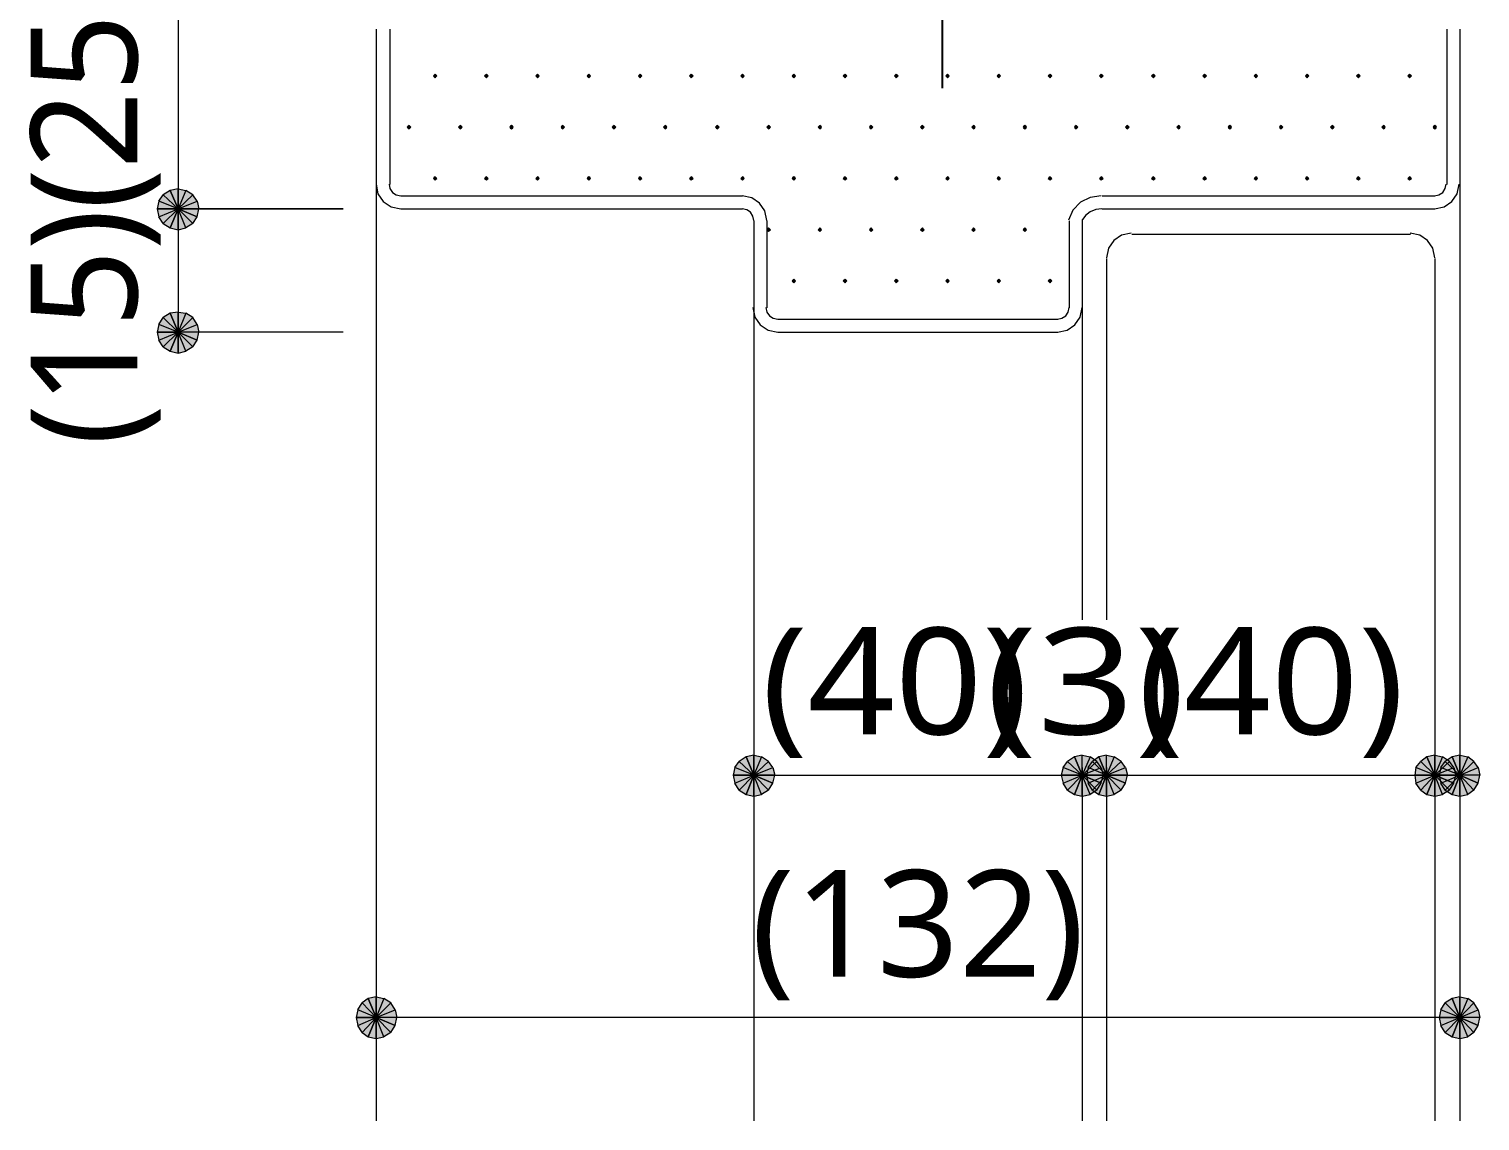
# Model space of a CAD drawing. Header units: millimetres. Extents: x 0 to 420, y 0 to 297.
# Drawn here: x 343.91 to 379.26, y 200.77 to 227.37 of the extents above; entities that cross this region are included whole.
import ezdxf
from ezdxf.enums import TextEntityAlignment as Align

# ---------------------------------------------------------------- set-up
doc = ezdxf.new("R2010")
doc.units = ezdxf.units.MM
doc.styles.add('kst32b', font='NotoSansJP-Variable.ttf')

msp = doc.modelspace()

# ---------------------------------------------------------------- hatches: boundary and pattern name
for points in [[(353.801, 226.272), (353.78, 226.25), (353.759, 226.229), (353.78, 226.208), (353.801, 226.187), (353.822, 226.208), (353.843, 226.229), (353.822, 226.25), (353.801, 226.272)], [(355.05, 226.272), (355.029, 226.25), (355.007, 226.229), (355.029, 226.208), (355.05, 226.187), (355.071, 226.208), (355.092, 226.229), (355.071, 226.25), (355.05, 226.272)], [(356.298, 226.272), (356.277, 226.25), (356.256, 226.229), (356.277, 226.208), (356.298, 226.187), (356.32, 226.208), (356.341, 226.229), (356.32, 226.25), (356.298, 226.272)], [(357.547, 226.272), (357.526, 226.25), (357.505, 226.229), (357.526, 226.208), (357.547, 226.187), (357.569, 226.208), (357.59, 226.229), (357.569, 226.25), (357.547, 226.272)], [(358.796, 226.272), (358.775, 226.25), (358.754, 226.229), (358.775, 226.208), (358.796, 226.187), (358.817, 226.208), (358.838, 226.229), (358.817, 226.25), (358.796, 226.272)], [(360.045, 226.272), (360.024, 226.25), (360.003, 226.229), (360.024, 226.208), (360.045, 226.187), (360.066, 226.208), (360.087, 226.229), (360.066, 226.25), (360.045, 226.272)], [(361.294, 226.272), (361.273, 226.25), (361.252, 226.229), (361.273, 226.208), (361.294, 226.187), (361.315, 226.208), (361.336, 226.229), (361.315, 226.25), (361.294, 226.272)], [(362.543, 226.272), (362.521, 226.25), (362.5, 226.229), (362.521, 226.208), (362.543, 226.187), (362.564, 226.208), (362.585, 226.229), (362.564, 226.25), (362.543, 226.272)], [(363.791, 226.272), (363.77, 226.25), (363.749, 226.229), (363.77, 226.208), (363.791, 226.187), (363.813, 226.208), (363.834, 226.229), (363.813, 226.25), (363.791, 226.272)], [(365.04, 226.272), (365.019, 226.25), (364.998, 226.229), (365.019, 226.208), (365.04, 226.187), (365.062, 226.208), (365.083, 226.229), (365.062, 226.25), (365.04, 226.272)], [(366.289, 226.272), (366.268, 226.25), (366.247, 226.229), (366.268, 226.208), (366.289, 226.187), (366.31, 226.208), (366.332, 226.229), (366.31, 226.25), (366.289, 226.272)], [(367.538, 226.272), (367.517, 226.25), (367.496, 226.229), (367.517, 226.208), (367.538, 226.187), (367.559, 226.208), (367.58, 226.229), (367.559, 226.25), (367.538, 226.272)], [(368.787, 226.272), (368.766, 226.25), (368.745, 226.229), (368.766, 226.208), (368.787, 226.187), (368.808, 226.208), (368.829, 226.229), (368.808, 226.25), (368.787, 226.272)], [(370.036, 226.272), (370.014, 226.25), (369.993, 226.229), (370.014, 226.208), (370.036, 226.187), (370.057, 226.208), (370.078, 226.229), (370.057, 226.25), (370.036, 226.272)], [(371.306, 226.272), (371.284, 226.25), (371.263, 226.229), (371.284, 226.208), (371.306, 226.187), (371.327, 226.208), (371.348, 226.229), (371.327, 226.25), (371.306, 226.272)], [(372.555, 226.272), (372.533, 226.25), (372.512, 226.229), (372.533, 226.208), (372.555, 226.187), (372.576, 226.208), (372.597, 226.229), (372.576, 226.25), (372.555, 226.272)], [(373.803, 226.272), (373.782, 226.25), (373.761, 226.229), (373.782, 226.208), (373.803, 226.187), (373.825, 226.208), (373.846, 226.229), (373.825, 226.25), (373.803, 226.272)], [(375.052, 226.272), (375.031, 226.25), (375.01, 226.229), (375.031, 226.208), (375.052, 226.187), (375.073, 226.208), (375.095, 226.229), (375.073, 226.25), (375.052, 226.272)], [(376.301, 226.272), (376.28, 226.25), (376.259, 226.229), (376.28, 226.208), (376.301, 226.187), (376.322, 226.208), (376.343, 226.229), (376.322, 226.25), (376.301, 226.272)], [(377.55, 226.272), (377.529, 226.25), (377.507, 226.229), (377.529, 226.208), (377.55, 226.187), (377.571, 226.208), (377.592, 226.229), (377.571, 226.25), (377.55, 226.272)], [(353.166, 225.023), (353.145, 225.002), (353.123, 224.98), (353.145, 224.959), (353.166, 224.938), (353.187, 224.959), (353.208, 224.98), (353.187, 225.002), (353.166, 225.023)], [(354.415, 225.023), (354.394, 225.002), (354.372, 224.98), (354.394, 224.959), (354.415, 224.938), (354.436, 224.959), (354.457, 224.98), (354.436, 225.002), (354.415, 225.023)], [(355.663, 225.023), (355.642, 225.002), (355.621, 224.98), (355.642, 224.959), (355.663, 224.938), (355.685, 224.959), (355.706, 224.98), (355.685, 225.002), (355.663, 225.023)], [(356.912, 225.023), (356.891, 225.002), (356.87, 224.98), (356.891, 224.959), (356.912, 224.938), (356.934, 224.959), (356.955, 224.98), (356.934, 225.002), (356.912, 225.023)], [(358.161, 225.023), (358.14, 225.002), (358.119, 224.98), (358.14, 224.959), (358.161, 224.938), (358.182, 224.959), (358.204, 224.98), (358.182, 225.002), (358.161, 225.023)], [(359.41, 225.023), (359.389, 225.002), (359.368, 224.98), (359.389, 224.959), (359.41, 224.938), (359.431, 224.959), (359.452, 224.98), (359.431, 225.002), (359.41, 225.023)], [(360.68, 225.023), (360.659, 225.002), (360.638, 224.98), (360.659, 224.959), (360.68, 224.938), (360.701, 224.959), (360.722, 224.98), (360.701, 225.002), (360.68, 225.023)], [(361.929, 225.023), (361.908, 225.002), (361.887, 224.98), (361.908, 224.959), (361.929, 224.938), (361.95, 224.959), (361.971, 224.98), (361.95, 225.002), (361.929, 225.023)], [(363.178, 225.023), (363.157, 225.002), (363.135, 224.98), (363.157, 224.959), (363.178, 224.938), (363.199, 224.959), (363.22, 224.98), (363.199, 225.002), (363.178, 225.023)], [(364.427, 225.023), (364.405, 225.002), (364.384, 224.98), (364.405, 224.959), (364.427, 224.938), (364.448, 224.959), (364.469, 224.98), (364.448, 225.002), (364.427, 225.023)], [(365.675, 225.023), (365.654, 225.002), (365.633, 224.98), (365.654, 224.959), (365.675, 224.938), (365.696, 224.959), (365.718, 224.98), (365.696, 225.002), (365.675, 225.023)], [(366.924, 225.023), (366.903, 225.002), (366.882, 224.98), (366.903, 224.959), (366.924, 224.938), (366.945, 224.959), (366.966, 224.98), (366.945, 225.002), (366.924, 225.023)], [(368.173, 225.023), (368.152, 225.002), (368.131, 224.98), (368.152, 224.959), (368.173, 224.938), (368.194, 224.959), (368.215, 224.98), (368.194, 225.002), (368.173, 225.023)], [(369.422, 225.023), (369.401, 225.002), (369.38, 224.98), (369.401, 224.959), (369.422, 224.938), (369.443, 224.959), (369.464, 224.98), (369.443, 225.002), (369.422, 225.023)], [(370.671, 225.023), (370.65, 225.002), (370.628, 224.98), (370.65, 224.959), (370.671, 224.938), (370.692, 224.959), (370.713, 224.98), (370.692, 225.002), (370.671, 225.023)], [(371.92, 225.023), (371.898, 225.002), (371.877, 224.98), (371.898, 224.959), (371.92, 224.938), (371.941, 224.959), (371.962, 224.98), (371.941, 225.002), (371.92, 225.023)], [(373.168, 225.023), (373.147, 225.002), (373.126, 224.98), (373.147, 224.959), (373.168, 224.938), (373.189, 224.959), (373.211, 224.98), (373.189, 225.002), (373.168, 225.023)], [(374.417, 225.023), (374.396, 225.002), (374.375, 224.98), (374.396, 224.959), (374.417, 224.938), (374.438, 224.959), (374.459, 224.98), (374.438, 225.002), (374.417, 225.023)], [(375.666, 225.023), (375.645, 225.002), (375.624, 224.98), (375.645, 224.959), (375.666, 224.938), (375.687, 224.959), (375.708, 224.98), (375.687, 225.002), (375.666, 225.023)], [(376.915, 225.023), (376.894, 225.002), (376.873, 224.98), (376.894, 224.959), (376.915, 224.938), (376.936, 224.959), (376.957, 224.98), (376.936, 225.002), (376.915, 225.023)], [(378.164, 225.023), (378.143, 225.002), (378.121, 224.98), (378.143, 224.959), (378.164, 224.938), (378.185, 224.959), (378.206, 224.98), (378.185, 225.002), (378.164, 225.023)], [(353.801, 223.774), (353.78, 223.753), (353.759, 223.732), (353.78, 223.711), (353.801, 223.689), (353.822, 223.711), (353.843, 223.732), (353.822, 223.753), (353.801, 223.774)], [(355.05, 223.774), (355.029, 223.753), (355.007, 223.732), (355.029, 223.711), (355.05, 223.689), (355.071, 223.711), (355.092, 223.732), (355.071, 223.753), (355.05, 223.774)], [(356.298, 223.774), (356.277, 223.753), (356.256, 223.732), (356.277, 223.711), (356.298, 223.689), (356.32, 223.711), (356.341, 223.732), (356.32, 223.753), (356.298, 223.774)], [(357.547, 223.774), (357.526, 223.753), (357.505, 223.732), (357.526, 223.711), (357.547, 223.689), (357.569, 223.711), (357.59, 223.732), (357.569, 223.753), (357.547, 223.774)], [(358.796, 223.774), (358.775, 223.753), (358.754, 223.732), (358.775, 223.711), (358.796, 223.689), (358.817, 223.711), (358.838, 223.732), (358.817, 223.753), (358.796, 223.774)], [(360.045, 223.774), (360.024, 223.753), (360.003, 223.732), (360.024, 223.711), (360.045, 223.689), (360.066, 223.711), (360.087, 223.732), (360.066, 223.753), (360.045, 223.774)], [(361.294, 223.774), (361.273, 223.753), (361.252, 223.732), (361.273, 223.711), (361.294, 223.689), (361.315, 223.711), (361.336, 223.732), (361.315, 223.753), (361.294, 223.774)], [(362.543, 223.774), (362.521, 223.753), (362.5, 223.732), (362.521, 223.711), (362.543, 223.689), (362.564, 223.711), (362.585, 223.732), (362.564, 223.753), (362.543, 223.774)], [(363.791, 223.774), (363.77, 223.753), (363.749, 223.732), (363.77, 223.711), (363.791, 223.689), (363.813, 223.711), (363.834, 223.732), (363.813, 223.753), (363.791, 223.774)], [(365.04, 223.774), (365.019, 223.753), (364.998, 223.732), (365.019, 223.711), (365.04, 223.689), (365.062, 223.711), (365.083, 223.732), (365.062, 223.753), (365.04, 223.774)], [(366.289, 223.774), (366.268, 223.753), (366.247, 223.732), (366.268, 223.711), (366.289, 223.689), (366.31, 223.711), (366.332, 223.732), (366.31, 223.753), (366.289, 223.774)], [(367.538, 223.774), (367.517, 223.753), (367.496, 223.732), (367.517, 223.711), (367.538, 223.689), (367.559, 223.711), (367.58, 223.732), (367.559, 223.753), (367.538, 223.774)], [(368.787, 223.774), (368.766, 223.753), (368.745, 223.732), (368.766, 223.711), (368.787, 223.689), (368.808, 223.711), (368.829, 223.732), (368.808, 223.753), (368.787, 223.774)], [(370.036, 223.774), (370.014, 223.753), (369.993, 223.732), (370.014, 223.711), (370.036, 223.689), (370.057, 223.711), (370.078, 223.732), (370.057, 223.753), (370.036, 223.774)], [(371.306, 223.774), (371.284, 223.753), (371.263, 223.732), (371.284, 223.711), (371.306, 223.689), (371.327, 223.711), (371.348, 223.732), (371.327, 223.753), (371.306, 223.774)], [(372.555, 223.774), (372.533, 223.753), (372.512, 223.732), (372.533, 223.711), (372.555, 223.689), (372.576, 223.711), (372.597, 223.732), (372.576, 223.753), (372.555, 223.774)], [(373.803, 223.774), (373.782, 223.753), (373.761, 223.732), (373.782, 223.711), (373.803, 223.689), (373.825, 223.711), (373.846, 223.732), (373.825, 223.753), (373.803, 223.774)], [(375.052, 223.774), (375.031, 223.753), (375.01, 223.732), (375.031, 223.711), (375.052, 223.689), (375.073, 223.711), (375.095, 223.732), (375.073, 223.753), (375.052, 223.774)], [(376.301, 223.774), (376.28, 223.753), (376.259, 223.732), (376.28, 223.711), (376.301, 223.689), (376.322, 223.711), (376.343, 223.732), (376.322, 223.753), (376.301, 223.774)], [(377.55, 223.774), (377.529, 223.753), (377.507, 223.732), (377.529, 223.711), (377.55, 223.689), (377.571, 223.711), (377.592, 223.732), (377.571, 223.753), (377.55, 223.774)], [(347.345, 222.525), (347.536, 222.483), (347.536, 222.991), (347.345, 222.525)], [(361.929, 222.525), (361.908, 222.504), (361.887, 222.483), (361.908, 222.462), (361.929, 222.44), (361.95, 222.462), (361.971, 222.483), (361.95, 222.504), (361.929, 222.525)], [(363.178, 222.525), (363.157, 222.504), (363.135, 222.483), (363.157, 222.462), (363.178, 222.44), (363.199, 222.462), (363.22, 222.483), (363.199, 222.504), (363.178, 222.525)], [(364.427, 222.525), (364.405, 222.504), (364.384, 222.483), (364.405, 222.462), (364.427, 222.44), (364.448, 222.462), (364.469, 222.483), (364.448, 222.504), (364.427, 222.525)], [(365.675, 222.525), (365.654, 222.504), (365.633, 222.483), (365.654, 222.462), (365.675, 222.44), (365.696, 222.462), (365.718, 222.483), (365.696, 222.504), (365.675, 222.525)], [(366.924, 222.525), (366.903, 222.504), (366.882, 222.483), (366.903, 222.462), (366.924, 222.44), (366.945, 222.462), (366.966, 222.483), (366.945, 222.504), (366.924, 222.525)], [(368.173, 222.525), (368.152, 222.504), (368.131, 222.483), (368.152, 222.462), (368.173, 222.44), (368.194, 222.462), (368.215, 222.483), (368.194, 222.504), (368.173, 222.525)], [(362.543, 221.276), (362.521, 221.255), (362.5, 221.234), (362.521, 221.213), (362.543, 221.192), (362.564, 221.213), (362.585, 221.234), (362.564, 221.255), (362.543, 221.276)], [(363.791, 221.276), (363.77, 221.255), (363.749, 221.234), (363.77, 221.213), (363.791, 221.192), (363.813, 221.213), (363.834, 221.234), (363.813, 221.255), (363.791, 221.276)], [(365.04, 221.276), (365.019, 221.255), (364.998, 221.234), (365.019, 221.213), (365.04, 221.192), (365.062, 221.213), (365.083, 221.234), (365.062, 221.255), (365.04, 221.276)], [(366.289, 221.276), (366.268, 221.255), (366.247, 221.234), (366.268, 221.213), (366.289, 221.192), (366.31, 221.213), (366.332, 221.234), (366.31, 221.255), (366.289, 221.276)], [(367.538, 221.276), (367.517, 221.255), (367.496, 221.234), (367.517, 221.213), (367.538, 221.192), (367.559, 221.213), (367.58, 221.234), (367.559, 221.255), (367.538, 221.276)], [(368.787, 221.276), (368.766, 221.255), (368.745, 221.234), (368.766, 221.213), (368.787, 221.192), (368.808, 221.213), (368.829, 221.234), (368.808, 221.255), (368.787, 221.276)], [(347.345, 219.52), (347.536, 219.477), (347.536, 219.985), (347.345, 219.52)], [(361.379, 208.724), (361.569, 208.682), (361.569, 209.19), (361.379, 208.724)], [(369.38, 208.724), (369.57, 208.682), (369.57, 209.19), (369.38, 208.724)], [(369.972, 208.724), (370.163, 208.682), (370.163, 209.19), (369.972, 208.724)], [(377.973, 208.724), (378.164, 208.682), (378.164, 209.19), (377.973, 208.724)], [(378.587, 208.724), (378.777, 208.682), (378.777, 209.19), (378.587, 208.724)], [(352.171, 202.819), (352.362, 202.777), (352.362, 203.285), (352.171, 202.819)], [(378.587, 202.819), (378.777, 202.777), (378.777, 203.285), (378.587, 202.819)]]:
    msp.add_hatch(color=7).paths.add_polyline_path(points)
h = msp.add_hatch(color=7)
h.paths.add_polyline_path([(347.895, 223.329), (347.726, 223.435), (347.536, 222.991), (347.895, 223.329)])
h.paths.add_polyline_path([(347.726, 223.435), (347.536, 222.991), (347.536, 223.478), (347.726, 223.435)])
h.paths.add_polyline_path([(347.536, 222.991), (347.536, 223.478), (347.345, 223.435), (347.536, 222.991)])
h = msp.add_hatch(color=7)
h.paths.add_polyline_path([(347.345, 223.435), (347.176, 223.329), (347.536, 222.991), (347.345, 223.435)])
h.paths.add_polyline_path([(347.176, 223.329), (347.536, 222.991), (347.07, 223.181), (347.176, 223.329)])
h.paths.add_polyline_path([(347.536, 222.991), (347.07, 223.181), (347.028, 222.991), (347.536, 222.991)])
h = msp.add_hatch(color=7)
h.paths.add_polyline_path([(348.001, 222.8), (348.044, 222.991), (347.536, 222.991), (348.001, 222.8)])
h.paths.add_polyline_path([(348.044, 222.991), (347.536, 222.991), (348.001, 223.181), (348.044, 222.991)])
h.paths.add_polyline_path([(347.536, 222.991), (348.001, 223.181), (347.895, 223.329), (347.536, 222.991)])
h = msp.add_hatch(color=7)
h.paths.add_polyline_path([(347.028, 222.991), (347.07, 222.8), (347.536, 222.991), (347.028, 222.991)])
h.paths.add_polyline_path([(347.07, 222.8), (347.536, 222.991), (347.176, 222.631), (347.07, 222.8)])
h.paths.add_polyline_path([(347.536, 222.991), (347.176, 222.631), (347.345, 222.525), (347.536, 222.991)])
h = msp.add_hatch(color=7)
h.paths.add_polyline_path([(347.536, 222.483), (347.726, 222.525), (347.536, 222.991), (347.536, 222.483)])
h.paths.add_polyline_path([(347.726, 222.525), (347.536, 222.991), (347.895, 222.631), (347.726, 222.525)])
h.paths.add_polyline_path([(347.536, 222.991), (347.895, 222.631), (348.001, 222.8), (347.536, 222.991)])
h = msp.add_hatch(color=7)
h.paths.add_polyline_path([(347.345, 220.451), (347.176, 220.345), (347.536, 219.985), (347.345, 220.451)])
h.paths.add_polyline_path([(347.176, 220.345), (347.536, 219.985), (347.07, 220.176), (347.176, 220.345)])
h.paths.add_polyline_path([(347.536, 219.985), (347.07, 220.176), (347.028, 219.985), (347.536, 219.985)])
h = msp.add_hatch(color=7)
h.paths.add_polyline_path([(347.895, 220.345), (347.726, 220.451), (347.536, 219.985), (347.895, 220.345)])
h.paths.add_polyline_path([(347.726, 220.451), (347.536, 219.985), (347.536, 220.472), (347.726, 220.451)])
h.paths.add_polyline_path([(347.536, 219.985), (347.536, 220.472), (347.345, 220.451), (347.536, 219.985)])
h = msp.add_hatch(color=7)
h.paths.add_polyline_path([(348.001, 219.795), (348.044, 219.985), (347.536, 219.985), (348.001, 219.795)])
h.paths.add_polyline_path([(348.044, 219.985), (347.536, 219.985), (348.001, 220.176), (348.044, 219.985)])
h.paths.add_polyline_path([(347.536, 219.985), (348.001, 220.176), (347.895, 220.345), (347.536, 219.985)])
h = msp.add_hatch(color=7)
h.paths.add_polyline_path([(347.028, 219.985), (347.07, 219.795), (347.536, 219.985), (347.028, 219.985)])
h.paths.add_polyline_path([(347.07, 219.795), (347.536, 219.985), (347.176, 219.625), (347.07, 219.795)])
h.paths.add_polyline_path([(347.536, 219.985), (347.176, 219.625), (347.345, 219.52), (347.536, 219.985)])
h = msp.add_hatch(color=7)
h.paths.add_polyline_path([(347.536, 219.477), (347.726, 219.52), (347.536, 219.985), (347.536, 219.477)])
h.paths.add_polyline_path([(347.726, 219.52), (347.536, 219.985), (347.895, 219.625), (347.726, 219.52)])
h.paths.add_polyline_path([(347.536, 219.985), (347.895, 219.625), (348.001, 219.795), (347.536, 219.985)])
h = msp.add_hatch(color=7)
h.paths.add_polyline_path([(361.379, 209.635), (361.209, 209.529), (361.569, 209.19), (361.379, 209.635)])
h.paths.add_polyline_path([(361.209, 209.529), (361.569, 209.19), (361.103, 209.381), (361.209, 209.529)])
h.paths.add_polyline_path([(361.569, 209.19), (361.103, 209.381), (361.061, 209.19), (361.569, 209.19)])
h = msp.add_hatch(color=7)
h.paths.add_polyline_path([(361.929, 209.529), (361.759, 209.635), (361.569, 209.19), (361.929, 209.529)])
h.paths.add_polyline_path([(361.759, 209.635), (361.569, 209.19), (361.569, 209.677), (361.759, 209.635)])
h.paths.add_polyline_path([(361.569, 209.19), (361.569, 209.677), (361.379, 209.635), (361.569, 209.19)])
h = msp.add_hatch(color=7)
h.paths.add_polyline_path([(362.035, 209), (362.077, 209.19), (361.569, 209.19), (362.035, 209)])
h.paths.add_polyline_path([(362.077, 209.19), (361.569, 209.19), (362.035, 209.381), (362.077, 209.19)])
h.paths.add_polyline_path([(361.569, 209.19), (362.035, 209.381), (361.929, 209.529), (361.569, 209.19)])
h = msp.add_hatch(color=7)
h.paths.add_polyline_path([(369.38, 209.635), (369.21, 209.529), (369.57, 209.19), (369.38, 209.635)])
h.paths.add_polyline_path([(369.21, 209.529), (369.57, 209.19), (369.104, 209.381), (369.21, 209.529)])
h.paths.add_polyline_path([(369.57, 209.19), (369.104, 209.381), (369.062, 209.19), (369.57, 209.19)])
h = msp.add_hatch(color=7)
h.paths.add_polyline_path([(369.93, 209.529), (369.761, 209.635), (369.57, 209.19), (369.93, 209.529)])
h.paths.add_polyline_path([(369.761, 209.635), (369.57, 209.19), (369.57, 209.677), (369.761, 209.635)])
h.paths.add_polyline_path([(369.57, 209.19), (369.57, 209.677), (369.38, 209.635), (369.57, 209.19)])
h = msp.add_hatch(color=7)
h.paths.add_polyline_path([(370.036, 209), (370.078, 209.19), (369.57, 209.19), (370.036, 209)])
h.paths.add_polyline_path([(370.078, 209.19), (369.57, 209.19), (370.036, 209.381), (370.078, 209.19)])
h.paths.add_polyline_path([(369.57, 209.19), (370.036, 209.381), (369.93, 209.529), (369.57, 209.19)])
h = msp.add_hatch(color=7)
h.paths.add_polyline_path([(369.972, 209.635), (369.824, 209.529), (370.163, 209.19), (369.972, 209.635)])
h.paths.add_polyline_path([(369.824, 209.529), (370.163, 209.19), (369.718, 209.381), (369.824, 209.529)])
h.paths.add_polyline_path([(370.163, 209.19), (369.718, 209.381), (369.676, 209.19), (370.163, 209.19)])
h = msp.add_hatch(color=7)
h.paths.add_polyline_path([(370.523, 209.529), (370.353, 209.635), (370.163, 209.19), (370.523, 209.529)])
h.paths.add_polyline_path([(370.353, 209.635), (370.163, 209.19), (370.163, 209.677), (370.353, 209.635)])
h.paths.add_polyline_path([(370.163, 209.19), (370.163, 209.677), (369.972, 209.635), (370.163, 209.19)])
h = msp.add_hatch(color=7)
h.paths.add_polyline_path([(370.628, 209), (370.671, 209.19), (370.163, 209.19), (370.628, 209)])
h.paths.add_polyline_path([(370.671, 209.19), (370.163, 209.19), (370.628, 209.381), (370.671, 209.19)])
h.paths.add_polyline_path([(370.163, 209.19), (370.628, 209.381), (370.523, 209.529), (370.163, 209.19)])
h = msp.add_hatch(color=7)
h.paths.add_polyline_path([(377.973, 209.635), (377.825, 209.529), (378.164, 209.19), (377.973, 209.635)])
h.paths.add_polyline_path([(377.825, 209.529), (378.164, 209.19), (377.698, 209.381), (377.825, 209.529)])
h.paths.add_polyline_path([(378.164, 209.19), (377.698, 209.381), (377.677, 209.19), (378.164, 209.19)])
h = msp.add_hatch(color=7)
h.paths.add_polyline_path([(378.523, 209.529), (378.354, 209.635), (378.164, 209.19), (378.523, 209.529)])
h.paths.add_polyline_path([(378.354, 209.635), (378.164, 209.19), (378.164, 209.677), (378.354, 209.635)])
h.paths.add_polyline_path([(378.164, 209.19), (378.164, 209.677), (377.973, 209.635), (378.164, 209.19)])
h = msp.add_hatch(color=7)
h.paths.add_polyline_path([(378.629, 209), (378.672, 209.19), (378.164, 209.19), (378.629, 209)])
h.paths.add_polyline_path([(378.672, 209.19), (378.164, 209.19), (378.629, 209.381), (378.672, 209.19)])
h.paths.add_polyline_path([(378.164, 209.19), (378.629, 209.381), (378.523, 209.529), (378.164, 209.19)])
h = msp.add_hatch(color=7)
h.paths.add_polyline_path([(378.587, 209.635), (378.418, 209.529), (378.777, 209.19), (378.587, 209.635)])
h.paths.add_polyline_path([(378.418, 209.529), (378.777, 209.19), (378.312, 209.381), (378.418, 209.529)])
h.paths.add_polyline_path([(378.777, 209.19), (378.312, 209.381), (378.27, 209.19), (378.777, 209.19)])
h = msp.add_hatch(color=7)
h.paths.add_polyline_path([(379.116, 209.529), (378.968, 209.635), (378.777, 209.19), (379.116, 209.529)])
h.paths.add_polyline_path([(378.968, 209.635), (378.777, 209.19), (378.777, 209.677), (378.968, 209.635)])
h.paths.add_polyline_path([(378.777, 209.19), (378.777, 209.677), (378.587, 209.635), (378.777, 209.19)])
h = msp.add_hatch(color=7)
h.paths.add_polyline_path([(379.222, 209), (379.264, 209.19), (378.777, 209.19), (379.222, 209)])
h.paths.add_polyline_path([(379.264, 209.19), (378.777, 209.19), (379.222, 209.381), (379.264, 209.19)])
h.paths.add_polyline_path([(378.777, 209.19), (379.222, 209.381), (379.116, 209.529), (378.777, 209.19)])
h = msp.add_hatch(color=7)
h.paths.add_polyline_path([(361.061, 209.19), (361.103, 209), (361.569, 209.19), (361.061, 209.19)])
h.paths.add_polyline_path([(361.103, 209), (361.569, 209.19), (361.209, 208.83), (361.103, 209)])
h.paths.add_polyline_path([(361.569, 209.19), (361.209, 208.83), (361.379, 208.724), (361.569, 209.19)])
h = msp.add_hatch(color=7)
h.paths.add_polyline_path([(361.569, 208.682), (361.759, 208.724), (361.569, 209.19), (361.569, 208.682)])
h.paths.add_polyline_path([(361.759, 208.724), (361.569, 209.19), (361.929, 208.83), (361.759, 208.724)])
h.paths.add_polyline_path([(361.569, 209.19), (361.929, 208.83), (362.035, 209), (361.569, 209.19)])
h = msp.add_hatch(color=7)
h.paths.add_polyline_path([(369.062, 209.19), (369.104, 209), (369.57, 209.19), (369.062, 209.19)])
h.paths.add_polyline_path([(369.104, 209), (369.57, 209.19), (369.21, 208.83), (369.104, 209)])
h.paths.add_polyline_path([(369.57, 209.19), (369.21, 208.83), (369.38, 208.724), (369.57, 209.19)])
h = msp.add_hatch(color=7)
h.paths.add_polyline_path([(369.57, 208.682), (369.761, 208.724), (369.57, 209.19), (369.57, 208.682)])
h.paths.add_polyline_path([(369.761, 208.724), (369.57, 209.19), (369.93, 208.83), (369.761, 208.724)])
h.paths.add_polyline_path([(369.57, 209.19), (369.93, 208.83), (370.036, 209), (369.57, 209.19)])
h = msp.add_hatch(color=7)
h.paths.add_polyline_path([(369.676, 209.19), (369.718, 209), (370.163, 209.19), (369.676, 209.19)])
h.paths.add_polyline_path([(369.718, 209), (370.163, 209.19), (369.824, 208.83), (369.718, 209)])
h.paths.add_polyline_path([(370.163, 209.19), (369.824, 208.83), (369.972, 208.724), (370.163, 209.19)])
h = msp.add_hatch(color=7)
h.paths.add_polyline_path([(370.163, 208.682), (370.353, 208.724), (370.163, 209.19), (370.163, 208.682)])
h.paths.add_polyline_path([(370.353, 208.724), (370.163, 209.19), (370.523, 208.83), (370.353, 208.724)])
h.paths.add_polyline_path([(370.163, 209.19), (370.523, 208.83), (370.628, 209), (370.163, 209.19)])
h = msp.add_hatch(color=7)
h.paths.add_polyline_path([(377.677, 209.19), (377.698, 209), (378.164, 209.19), (377.677, 209.19)])
h.paths.add_polyline_path([(377.698, 209), (378.164, 209.19), (377.825, 208.83), (377.698, 209)])
h.paths.add_polyline_path([(378.164, 209.19), (377.825, 208.83), (377.973, 208.724), (378.164, 209.19)])
h = msp.add_hatch(color=7)
h.paths.add_polyline_path([(378.164, 208.682), (378.354, 208.724), (378.164, 209.19), (378.164, 208.682)])
h.paths.add_polyline_path([(378.354, 208.724), (378.164, 209.19), (378.523, 208.83), (378.354, 208.724)])
h.paths.add_polyline_path([(378.164, 209.19), (378.523, 208.83), (378.629, 209), (378.164, 209.19)])
h = msp.add_hatch(color=7)
h.paths.add_polyline_path([(378.27, 209.19), (378.312, 209), (378.777, 209.19), (378.27, 209.19)])
h.paths.add_polyline_path([(378.312, 209), (378.777, 209.19), (378.418, 208.83), (378.312, 209)])
h.paths.add_polyline_path([(378.777, 209.19), (378.418, 208.83), (378.587, 208.724), (378.777, 209.19)])
h = msp.add_hatch(color=7)
h.paths.add_polyline_path([(378.777, 208.682), (378.968, 208.724), (378.777, 209.19), (378.777, 208.682)])
h.paths.add_polyline_path([(378.968, 208.724), (378.777, 209.19), (379.116, 208.83), (378.968, 208.724)])
h.paths.add_polyline_path([(378.777, 209.19), (379.116, 208.83), (379.222, 209), (378.777, 209.19)])
h = msp.add_hatch(color=7)
h.paths.add_polyline_path([(352.171, 203.75), (352.023, 203.645), (352.362, 203.285), (352.171, 203.75)])
h.paths.add_polyline_path([(352.023, 203.645), (352.362, 203.285), (351.917, 203.475), (352.023, 203.645)])
h.paths.add_polyline_path([(352.362, 203.285), (351.917, 203.475), (351.875, 203.285), (352.362, 203.285)])
h = msp.add_hatch(color=7)
h.paths.add_polyline_path([(352.721, 203.645), (352.552, 203.75), (352.362, 203.285), (352.721, 203.645)])
h.paths.add_polyline_path([(352.552, 203.75), (352.362, 203.285), (352.362, 203.793), (352.552, 203.75)])
h.paths.add_polyline_path([(352.362, 203.285), (352.362, 203.793), (352.171, 203.75), (352.362, 203.285)])
h = msp.add_hatch(color=7)
h.paths.add_polyline_path([(378.587, 203.75), (378.418, 203.645), (378.777, 203.285), (378.587, 203.75)])
h.paths.add_polyline_path([(378.418, 203.645), (378.777, 203.285), (378.312, 203.475), (378.418, 203.645)])
h.paths.add_polyline_path([(378.777, 203.285), (378.312, 203.475), (378.27, 203.285), (378.777, 203.285)])
h = msp.add_hatch(color=7)
h.paths.add_polyline_path([(379.116, 203.645), (378.968, 203.75), (378.777, 203.285), (379.116, 203.645)])
h.paths.add_polyline_path([(378.968, 203.75), (378.777, 203.285), (378.777, 203.793), (378.968, 203.75)])
h.paths.add_polyline_path([(378.777, 203.285), (378.777, 203.793), (378.587, 203.75), (378.777, 203.285)])
h = msp.add_hatch(color=7)
h.paths.add_polyline_path([(352.827, 203.094), (352.87, 203.285), (352.362, 203.285), (352.827, 203.094)])
h.paths.add_polyline_path([(352.87, 203.285), (352.362, 203.285), (352.827, 203.475), (352.87, 203.285)])
h.paths.add_polyline_path([(352.362, 203.285), (352.827, 203.475), (352.721, 203.645), (352.362, 203.285)])
h = msp.add_hatch(color=7)
h.paths.add_polyline_path([(379.222, 203.094), (379.264, 203.285), (378.777, 203.285), (379.222, 203.094)])
h.paths.add_polyline_path([(379.264, 203.285), (378.777, 203.285), (379.222, 203.475), (379.264, 203.285)])
h.paths.add_polyline_path([(378.777, 203.285), (379.222, 203.475), (379.116, 203.645), (378.777, 203.285)])
h = msp.add_hatch(color=7)
h.paths.add_polyline_path([(351.875, 203.285), (351.917, 203.094), (352.362, 203.285), (351.875, 203.285)])
h.paths.add_polyline_path([(351.917, 203.094), (352.362, 203.285), (352.023, 202.925), (351.917, 203.094)])
h.paths.add_polyline_path([(352.362, 203.285), (352.023, 202.925), (352.171, 202.819), (352.362, 203.285)])
h = msp.add_hatch(color=7)
h.paths.add_polyline_path([(352.362, 202.777), (352.552, 202.819), (352.362, 203.285), (352.362, 202.777)])
h.paths.add_polyline_path([(352.552, 202.819), (352.362, 203.285), (352.721, 202.925), (352.552, 202.819)])
h.paths.add_polyline_path([(352.362, 203.285), (352.721, 202.925), (352.827, 203.094), (352.362, 203.285)])
h = msp.add_hatch(color=7)
h.paths.add_polyline_path([(378.27, 203.285), (378.312, 203.094), (378.777, 203.285), (378.27, 203.285)])
h.paths.add_polyline_path([(378.312, 203.094), (378.777, 203.285), (378.418, 202.925), (378.312, 203.094)])
h.paths.add_polyline_path([(378.777, 203.285), (378.418, 202.925), (378.587, 202.819), (378.777, 203.285)])
h = msp.add_hatch(color=7)
h.paths.add_polyline_path([(378.777, 202.777), (378.968, 202.819), (378.777, 203.285), (378.777, 202.777)])
h.paths.add_polyline_path([(378.968, 202.819), (378.777, 203.285), (379.116, 202.925), (378.968, 202.819)])
h.paths.add_polyline_path([(378.777, 203.285), (379.116, 202.925), (379.222, 203.094), (378.777, 203.285)])

# ---------------------------------------------------------------- linework, layer by layer
at = {"lineweight": 13}
for points in [[(347.536, 232.981), (347.536, 227.986), (347.536, 222.991), (347.536, 219.985)], [(352.362, 227.372), (352.362, 223.583)], [(352.7, 227.372), (352.7, 223.583)], [(378.46, 227.372), (378.46, 223.583)], [(378.777, 227.372), (378.777, 223.583)], [(352.362, 223.594), (352.409, 223.359), (352.538, 223.168), (352.73, 223.038), (352.965, 222.991)], [(352.362, 223.583), (352.362, 200.766)], [(352.679, 223.594), (352.701, 223.483), (352.763, 223.392), (352.854, 223.331), (352.965, 223.308)], [(378.153, 223.308), (378.264, 223.331), (378.355, 223.392), (378.416, 223.483), (378.439, 223.594)], [(378.153, 222.991), (378.388, 223.038), (378.58, 223.168), (378.709, 223.359), (378.756, 223.594)], [(378.777, 223.583), (378.777, 200.766)], [(352.975, 223.308), (361.294, 223.308)], [(361.886, 222.705), (361.839, 222.94), (361.71, 223.132), (361.518, 223.261), (361.283, 223.308)], [(370.03, 223.308), (369.762, 223.271), (369.528, 223.15), (369.346, 222.959), (369.235, 222.712)], [(370.057, 223.308), (378.164, 223.308)], [(352.975, 222.991), (361.294, 222.991)], [(361.569, 222.705), (361.547, 222.816), (361.485, 222.907), (361.394, 222.968), (361.283, 222.991)], [(370.049, 222.99), (369.9, 222.975), (369.764, 222.92), (369.649, 222.829), (369.562, 222.707)], [(370.057, 222.991), (378.164, 222.991)], [(361.569, 222.695), (361.569, 220.578)], [(361.887, 222.695), (361.887, 220.578)], [(369.252, 222.695), (369.252, 220.578)], [(369.57, 222.695), (369.57, 220.578)], [(370.766, 222.398), (370.531, 222.351), (370.339, 222.221), (370.21, 222.03), (370.163, 221.795)], [(370.777, 222.377), (377.571, 222.377)], [(378.164, 221.795), (378.116, 222.03), (377.987, 222.221), (377.795, 222.351), (377.56, 222.398)], [(370.163, 221.784), (370.163, 212.979)], [(378.164, 221.784), (378.164, 200.766)], [(361.548, 220.588), (361.595, 220.354), (361.725, 220.162), (361.916, 220.033), (362.151, 219.985)], [(361.569, 220.578), (361.569, 200.766)], [(361.865, 220.588), (361.888, 220.477), (361.949, 220.386), (362.04, 220.325), (362.151, 220.303)], [(362.162, 220.303), (368.977, 220.303)], [(368.967, 219.985), (369.202, 220.033), (369.393, 220.162), (369.523, 220.354), (369.57, 220.588)], [(368.967, 220.303), (369.078, 220.325), (369.169, 220.386), (369.23, 220.477), (369.253, 220.588)], [(369.57, 220.578), (369.57, 212.979)], [(351.557, 219.985), (347.536, 219.985)], [(362.162, 219.985), (368.977, 219.985)], [(378.777, 219.773), (378.777, 208.344)], [(369.57, 209.381), (369.57, 200.766)], [(370.163, 209.381), (370.163, 200.766)], [(361.569, 209.19), (369.57, 209.19), (370.163, 209.19), (378.164, 209.19), (378.777, 209.19)], [(378.777, 203.285), (352.362, 203.285)]]:
    msp.add_lwpolyline(points, dxfattribs=at)
at = {"lineweight": 25}
msp.add_lwpolyline([(366.162, 227.923), (366.162, 225.933)], dxfattribs=at)
at = {"lineweight": 0}
for points in [[(353.801, 226.272), (353.78, 226.25), (353.759, 226.229), (353.78, 226.208), (353.801, 226.187), (353.822, 226.208), (353.843, 226.229), (353.822, 226.25)], [(355.05, 226.272), (355.029, 226.25), (355.007, 226.229), (355.029, 226.208), (355.05, 226.187), (355.071, 226.208), (355.092, 226.229), (355.071, 226.25)], [(356.298, 226.272), (356.277, 226.25), (356.256, 226.229), (356.277, 226.208), (356.298, 226.187), (356.32, 226.208), (356.341, 226.229), (356.32, 226.25)], [(357.547, 226.272), (357.526, 226.25), (357.505, 226.229), (357.526, 226.208), (357.547, 226.187), (357.569, 226.208), (357.59, 226.229), (357.569, 226.25)], [(358.796, 226.272), (358.775, 226.25), (358.754, 226.229), (358.775, 226.208), (358.796, 226.187), (358.817, 226.208), (358.838, 226.229), (358.817, 226.25)], [(360.045, 226.272), (360.024, 226.25), (360.003, 226.229), (360.024, 226.208), (360.045, 226.187), (360.066, 226.208), (360.087, 226.229), (360.066, 226.25)], [(361.294, 226.272), (361.273, 226.25), (361.252, 226.229), (361.273, 226.208), (361.294, 226.187), (361.315, 226.208), (361.336, 226.229), (361.315, 226.25)], [(362.543, 226.272), (362.521, 226.25), (362.5, 226.229), (362.521, 226.208), (362.543, 226.187), (362.564, 226.208), (362.585, 226.229), (362.564, 226.25)], [(363.791, 226.272), (363.77, 226.25), (363.749, 226.229), (363.77, 226.208), (363.791, 226.187), (363.813, 226.208), (363.834, 226.229), (363.813, 226.25)], [(365.04, 226.272), (365.019, 226.25), (364.998, 226.229), (365.019, 226.208), (365.04, 226.187), (365.062, 226.208), (365.083, 226.229), (365.062, 226.25)], [(366.289, 226.272), (366.268, 226.25), (366.247, 226.229), (366.268, 226.208), (366.289, 226.187), (366.31, 226.208), (366.332, 226.229), (366.31, 226.25)], [(367.538, 226.272), (367.517, 226.25), (367.496, 226.229), (367.517, 226.208), (367.538, 226.187), (367.559, 226.208), (367.58, 226.229), (367.559, 226.25)], [(368.787, 226.272), (368.766, 226.25), (368.745, 226.229), (368.766, 226.208), (368.787, 226.187), (368.808, 226.208), (368.829, 226.229), (368.808, 226.25)], [(370.036, 226.272), (370.014, 226.25), (369.993, 226.229), (370.014, 226.208), (370.036, 226.187), (370.057, 226.208), (370.078, 226.229), (370.057, 226.25)], [(371.306, 226.272), (371.284, 226.25), (371.263, 226.229), (371.284, 226.208), (371.306, 226.187), (371.327, 226.208), (371.348, 226.229), (371.327, 226.25)], [(372.555, 226.272), (372.533, 226.25), (372.512, 226.229), (372.533, 226.208), (372.555, 226.187), (372.576, 226.208), (372.597, 226.229), (372.576, 226.25)], [(373.803, 226.272), (373.782, 226.25), (373.761, 226.229), (373.782, 226.208), (373.803, 226.187), (373.825, 226.208), (373.846, 226.229), (373.825, 226.25)], [(375.052, 226.272), (375.031, 226.25), (375.01, 226.229), (375.031, 226.208), (375.052, 226.187), (375.073, 226.208), (375.095, 226.229), (375.073, 226.25)], [(376.301, 226.272), (376.28, 226.25), (376.259, 226.229), (376.28, 226.208), (376.301, 226.187), (376.322, 226.208), (376.343, 226.229), (376.322, 226.25)], [(377.55, 226.272), (377.529, 226.25), (377.507, 226.229), (377.529, 226.208), (377.55, 226.187), (377.571, 226.208), (377.592, 226.229), (377.571, 226.25)], [(353.166, 225.023), (353.145, 225.002), (353.123, 224.98), (353.145, 224.959), (353.166, 224.938), (353.187, 224.959), (353.208, 224.98), (353.187, 225.002)], [(354.415, 225.023), (354.394, 225.002), (354.372, 224.98), (354.394, 224.959), (354.415, 224.938), (354.436, 224.959), (354.457, 224.98), (354.436, 225.002)], [(355.663, 225.023), (355.642, 225.002), (355.621, 224.98), (355.642, 224.959), (355.663, 224.938), (355.685, 224.959), (355.706, 224.98), (355.685, 225.002)], [(356.912, 225.023), (356.891, 225.002), (356.87, 224.98), (356.891, 224.959), (356.912, 224.938), (356.934, 224.959), (356.955, 224.98), (356.934, 225.002)], [(358.161, 225.023), (358.14, 225.002), (358.119, 224.98), (358.14, 224.959), (358.161, 224.938), (358.182, 224.959), (358.204, 224.98), (358.182, 225.002)], [(359.41, 225.023), (359.389, 225.002), (359.368, 224.98), (359.389, 224.959), (359.41, 224.938), (359.431, 224.959), (359.452, 224.98), (359.431, 225.002)], [(360.68, 225.023), (360.659, 225.002), (360.638, 224.98), (360.659, 224.959), (360.68, 224.938), (360.701, 224.959), (360.722, 224.98), (360.701, 225.002)], [(361.929, 225.023), (361.908, 225.002), (361.887, 224.98), (361.908, 224.959), (361.929, 224.938), (361.95, 224.959), (361.971, 224.98), (361.95, 225.002)], [(363.178, 225.023), (363.157, 225.002), (363.135, 224.98), (363.157, 224.959), (363.178, 224.938), (363.199, 224.959), (363.22, 224.98), (363.199, 225.002)], [(364.427, 225.023), (364.405, 225.002), (364.384, 224.98), (364.405, 224.959), (364.427, 224.938), (364.448, 224.959), (364.469, 224.98), (364.448, 225.002)], [(365.675, 225.023), (365.654, 225.002), (365.633, 224.98), (365.654, 224.959), (365.675, 224.938), (365.696, 224.959), (365.718, 224.98), (365.696, 225.002)], [(366.924, 225.023), (366.903, 225.002), (366.882, 224.98), (366.903, 224.959), (366.924, 224.938), (366.945, 224.959), (366.966, 224.98), (366.945, 225.002)], [(368.173, 225.023), (368.152, 225.002), (368.131, 224.98), (368.152, 224.959), (368.173, 224.938), (368.194, 224.959), (368.215, 224.98), (368.194, 225.002)], [(369.422, 225.023), (369.401, 225.002), (369.38, 224.98), (369.401, 224.959), (369.422, 224.938), (369.443, 224.959), (369.464, 224.98), (369.443, 225.002)], [(370.671, 225.023), (370.65, 225.002), (370.628, 224.98), (370.65, 224.959), (370.671, 224.938), (370.692, 224.959), (370.713, 224.98), (370.692, 225.002)], [(371.92, 225.023), (371.898, 225.002), (371.877, 224.98), (371.898, 224.959), (371.92, 224.938), (371.941, 224.959), (371.962, 224.98), (371.941, 225.002)], [(373.168, 225.023), (373.147, 225.002), (373.126, 224.98), (373.147, 224.959), (373.168, 224.938), (373.189, 224.959), (373.211, 224.98), (373.189, 225.002)], [(374.417, 225.023), (374.396, 225.002), (374.375, 224.98), (374.396, 224.959), (374.417, 224.938), (374.438, 224.959), (374.459, 224.98), (374.438, 225.002)], [(375.666, 225.023), (375.645, 225.002), (375.624, 224.98), (375.645, 224.959), (375.666, 224.938), (375.687, 224.959), (375.708, 224.98), (375.687, 225.002)], [(376.915, 225.023), (376.894, 225.002), (376.873, 224.98), (376.894, 224.959), (376.915, 224.938), (376.936, 224.959), (376.957, 224.98), (376.936, 225.002)], [(378.164, 225.023), (378.143, 225.002), (378.121, 224.98), (378.143, 224.959), (378.164, 224.938), (378.185, 224.959), (378.206, 224.98), (378.185, 225.002)], [(347.536, 222.991), (347.536, 223.478), (347.345, 223.435)], [(347.726, 223.435), (347.536, 222.991), (347.536, 223.478)], [(353.801, 223.774), (353.78, 223.753), (353.759, 223.732), (353.78, 223.711), (353.801, 223.689), (353.822, 223.711), (353.843, 223.732), (353.822, 223.753)], [(355.05, 223.774), (355.029, 223.753), (355.007, 223.732), (355.029, 223.711), (355.05, 223.689), (355.071, 223.711), (355.092, 223.732), (355.071, 223.753)], [(356.298, 223.774), (356.277, 223.753), (356.256, 223.732), (356.277, 223.711), (356.298, 223.689), (356.32, 223.711), (356.341, 223.732), (356.32, 223.753)], [(357.547, 223.774), (357.526, 223.753), (357.505, 223.732), (357.526, 223.711), (357.547, 223.689), (357.569, 223.711), (357.59, 223.732), (357.569, 223.753)], [(358.796, 223.774), (358.775, 223.753), (358.754, 223.732), (358.775, 223.711), (358.796, 223.689), (358.817, 223.711), (358.838, 223.732), (358.817, 223.753)], [(360.045, 223.774), (360.024, 223.753), (360.003, 223.732), (360.024, 223.711), (360.045, 223.689), (360.066, 223.711), (360.087, 223.732), (360.066, 223.753)], [(361.294, 223.774), (361.273, 223.753), (361.252, 223.732), (361.273, 223.711), (361.294, 223.689), (361.315, 223.711), (361.336, 223.732), (361.315, 223.753)], [(362.543, 223.774), (362.521, 223.753), (362.5, 223.732), (362.521, 223.711), (362.543, 223.689), (362.564, 223.711), (362.585, 223.732), (362.564, 223.753)], [(363.791, 223.774), (363.77, 223.753), (363.749, 223.732), (363.77, 223.711), (363.791, 223.689), (363.813, 223.711), (363.834, 223.732), (363.813, 223.753)], [(365.04, 223.774), (365.019, 223.753), (364.998, 223.732), (365.019, 223.711), (365.04, 223.689), (365.062, 223.711), (365.083, 223.732), (365.062, 223.753)], [(366.289, 223.774), (366.268, 223.753), (366.247, 223.732), (366.268, 223.711), (366.289, 223.689), (366.31, 223.711), (366.332, 223.732), (366.31, 223.753)], [(367.538, 223.774), (367.517, 223.753), (367.496, 223.732), (367.517, 223.711), (367.538, 223.689), (367.559, 223.711), (367.58, 223.732), (367.559, 223.753)], [(368.787, 223.774), (368.766, 223.753), (368.745, 223.732), (368.766, 223.711), (368.787, 223.689), (368.808, 223.711), (368.829, 223.732), (368.808, 223.753)], [(370.036, 223.774), (370.014, 223.753), (369.993, 223.732), (370.014, 223.711), (370.036, 223.689), (370.057, 223.711), (370.078, 223.732), (370.057, 223.753)], [(371.306, 223.774), (371.284, 223.753), (371.263, 223.732), (371.284, 223.711), (371.306, 223.689), (371.327, 223.711), (371.348, 223.732), (371.327, 223.753)], [(372.555, 223.774), (372.533, 223.753), (372.512, 223.732), (372.533, 223.711), (372.555, 223.689), (372.576, 223.711), (372.597, 223.732), (372.576, 223.753)], [(373.803, 223.774), (373.782, 223.753), (373.761, 223.732), (373.782, 223.711), (373.803, 223.689), (373.825, 223.711), (373.846, 223.732), (373.825, 223.753)], [(375.052, 223.774), (375.031, 223.753), (375.01, 223.732), (375.031, 223.711), (375.052, 223.689), (375.073, 223.711), (375.095, 223.732), (375.073, 223.753)], [(376.301, 223.774), (376.28, 223.753), (376.259, 223.732), (376.28, 223.711), (376.301, 223.689), (376.322, 223.711), (376.343, 223.732), (376.322, 223.753)], [(377.55, 223.774), (377.529, 223.753), (377.507, 223.732), (377.529, 223.711), (377.55, 223.689), (377.571, 223.711), (377.592, 223.732), (377.571, 223.753)], [(347.536, 222.991), (347.07, 223.181), (347.028, 222.991)], [(347.176, 223.329), (347.536, 222.991), (347.07, 223.181)], [(347.345, 223.435), (347.176, 223.329), (347.536, 222.991)], [(347.895, 223.329), (347.726, 223.435), (347.536, 222.991)], [(347.536, 222.991), (348.001, 223.181), (347.895, 223.329)], [(348.044, 222.991), (347.536, 222.991), (348.001, 223.181)], [(347.028, 222.991), (347.07, 222.8), (347.536, 222.991)], [(347.07, 222.8), (347.536, 222.991), (347.176, 222.631)], [(347.536, 222.991), (347.176, 222.631), (347.345, 222.525)], [(347.345, 222.525), (347.536, 222.483), (347.536, 222.991)], [(347.536, 222.483), (347.726, 222.525), (347.536, 222.991)], [(347.726, 222.525), (347.536, 222.991), (347.895, 222.631)], [(347.536, 222.991), (347.895, 222.631), (348.001, 222.8)], [(348.001, 222.8), (348.044, 222.991), (347.536, 222.991)], [(361.929, 222.525), (361.908, 222.504), (361.887, 222.483), (361.908, 222.462), (361.929, 222.44), (361.95, 222.462), (361.971, 222.483), (361.95, 222.504)], [(363.178, 222.525), (363.157, 222.504), (363.135, 222.483), (363.157, 222.462), (363.178, 222.44), (363.199, 222.462), (363.22, 222.483), (363.199, 222.504)], [(364.427, 222.525), (364.405, 222.504), (364.384, 222.483), (364.405, 222.462), (364.427, 222.44), (364.448, 222.462), (364.469, 222.483), (364.448, 222.504)], [(365.675, 222.525), (365.654, 222.504), (365.633, 222.483), (365.654, 222.462), (365.675, 222.44), (365.696, 222.462), (365.718, 222.483), (365.696, 222.504)], [(366.924, 222.525), (366.903, 222.504), (366.882, 222.483), (366.903, 222.462), (366.924, 222.44), (366.945, 222.462), (366.966, 222.483), (366.945, 222.504)], [(368.173, 222.525), (368.152, 222.504), (368.131, 222.483), (368.152, 222.462), (368.173, 222.44), (368.194, 222.462), (368.215, 222.483), (368.194, 222.504)], [(362.543, 221.276), (362.521, 221.255), (362.5, 221.234), (362.521, 221.213), (362.543, 221.192), (362.564, 221.213), (362.585, 221.234), (362.564, 221.255)], [(363.791, 221.276), (363.77, 221.255), (363.749, 221.234), (363.77, 221.213), (363.791, 221.192), (363.813, 221.213), (363.834, 221.234), (363.813, 221.255)], [(365.04, 221.276), (365.019, 221.255), (364.998, 221.234), (365.019, 221.213), (365.04, 221.192), (365.062, 221.213), (365.083, 221.234), (365.062, 221.255)], [(366.289, 221.276), (366.268, 221.255), (366.247, 221.234), (366.268, 221.213), (366.289, 221.192), (366.31, 221.213), (366.332, 221.234), (366.31, 221.255)], [(367.538, 221.276), (367.517, 221.255), (367.496, 221.234), (367.517, 221.213), (367.538, 221.192), (367.559, 221.213), (367.58, 221.234), (367.559, 221.255)], [(368.787, 221.276), (368.766, 221.255), (368.745, 221.234), (368.766, 221.213), (368.787, 221.192), (368.808, 221.213), (368.829, 221.234), (368.808, 221.255)], [(347.176, 220.345), (347.536, 219.985), (347.07, 220.176)], [(347.345, 220.451), (347.176, 220.345), (347.536, 219.985)], [(347.536, 219.985), (347.536, 220.472), (347.345, 220.451)], [(347.726, 220.451), (347.536, 219.985), (347.536, 220.472)], [(347.895, 220.345), (347.726, 220.451), (347.536, 219.985)], [(347.536, 219.985), (348.001, 220.176), (347.895, 220.345)], [(347.536, 219.985), (347.07, 220.176), (347.028, 219.985)], [(347.028, 219.985), (347.07, 219.795), (347.536, 219.985)], [(347.07, 219.795), (347.536, 219.985), (347.176, 219.625)], [(347.536, 219.985), (347.176, 219.625), (347.345, 219.52)], [(347.345, 219.52), (347.536, 219.477), (347.536, 219.985)], [(348.044, 219.985), (347.536, 219.985), (348.001, 220.176)], [(347.536, 219.477), (347.726, 219.52), (347.536, 219.985)], [(347.726, 219.52), (347.536, 219.985), (347.895, 219.625)], [(347.536, 219.985), (347.895, 219.625), (348.001, 219.795)], [(348.001, 219.795), (348.044, 219.985), (347.536, 219.985)], [(361.569, 209.19), (361.103, 209.381), (361.061, 209.19)], [(361.209, 209.529), (361.569, 209.19), (361.103, 209.381)], [(361.379, 209.635), (361.209, 209.529), (361.569, 209.19)], [(361.569, 209.19), (361.569, 209.677), (361.379, 209.635)], [(361.759, 209.635), (361.569, 209.19), (361.569, 209.677)], [(361.929, 209.529), (361.759, 209.635), (361.569, 209.19)], [(361.569, 209.19), (362.035, 209.381), (361.929, 209.529)], [(362.077, 209.19), (361.569, 209.19), (362.035, 209.381)], [(369.57, 209.19), (369.104, 209.381), (369.062, 209.19)], [(369.21, 209.529), (369.57, 209.19), (369.104, 209.381)], [(369.38, 209.635), (369.21, 209.529), (369.57, 209.19)], [(369.57, 209.19), (369.57, 209.677), (369.38, 209.635)], [(369.761, 209.635), (369.57, 209.19), (369.57, 209.677)], [(369.93, 209.529), (369.761, 209.635), (369.57, 209.19)], [(369.57, 209.19), (370.036, 209.381), (369.93, 209.529)], [(370.078, 209.19), (369.57, 209.19), (370.036, 209.381)], [(370.163, 209.19), (369.718, 209.381), (369.676, 209.19)], [(369.824, 209.529), (370.163, 209.19), (369.718, 209.381)], [(369.972, 209.635), (369.824, 209.529), (370.163, 209.19)], [(370.163, 209.19), (370.163, 209.677), (369.972, 209.635)], [(370.353, 209.635), (370.163, 209.19), (370.163, 209.677)], [(370.523, 209.529), (370.353, 209.635), (370.163, 209.19)], [(370.163, 209.19), (370.628, 209.381), (370.523, 209.529)], [(370.671, 209.19), (370.163, 209.19), (370.628, 209.381)], [(378.164, 209.19), (377.698, 209.381), (377.677, 209.19)], [(377.825, 209.529), (378.164, 209.19), (377.698, 209.381)], [(377.973, 209.635), (377.825, 209.529), (378.164, 209.19)], [(378.164, 209.19), (378.164, 209.677), (377.973, 209.635)], [(378.354, 209.635), (378.164, 209.19), (378.164, 209.677)], [(378.523, 209.529), (378.354, 209.635), (378.164, 209.19)], [(378.164, 209.19), (378.629, 209.381), (378.523, 209.529)], [(378.672, 209.19), (378.164, 209.19), (378.629, 209.381)], [(378.777, 209.19), (378.312, 209.381), (378.27, 209.19)], [(378.418, 209.529), (378.777, 209.19), (378.312, 209.381)], [(378.587, 209.635), (378.418, 209.529), (378.777, 209.19)], [(378.777, 209.19), (378.777, 209.677), (378.587, 209.635)], [(378.968, 209.635), (378.777, 209.19), (378.777, 209.677)], [(379.116, 209.529), (378.968, 209.635), (378.777, 209.19)], [(378.777, 209.19), (379.222, 209.381), (379.116, 209.529)], [(379.264, 209.19), (378.777, 209.19), (379.222, 209.381)], [(361.061, 209.19), (361.103, 209), (361.569, 209.19)], [(361.103, 209), (361.569, 209.19), (361.209, 208.83)], [(361.569, 209.19), (361.209, 208.83), (361.379, 208.724)], [(361.379, 208.724), (361.569, 208.682), (361.569, 209.19)], [(361.569, 208.682), (361.759, 208.724), (361.569, 209.19)], [(361.759, 208.724), (361.569, 209.19), (361.929, 208.83)], [(361.569, 209.19), (361.929, 208.83), (362.035, 209)], [(362.035, 209), (362.077, 209.19), (361.569, 209.19)], [(369.062, 209.19), (369.104, 209), (369.57, 209.19)], [(369.104, 209), (369.57, 209.19), (369.21, 208.83)], [(369.57, 209.19), (369.21, 208.83), (369.38, 208.724)], [(369.38, 208.724), (369.57, 208.682), (369.57, 209.19)], [(369.57, 208.682), (369.761, 208.724), (369.57, 209.19)], [(369.761, 208.724), (369.57, 209.19), (369.93, 208.83)], [(369.57, 209.19), (369.93, 208.83), (370.036, 209)], [(370.036, 209), (370.078, 209.19), (369.57, 209.19)], [(369.676, 209.19), (369.718, 209), (370.163, 209.19)], [(369.718, 209), (370.163, 209.19), (369.824, 208.83)], [(370.163, 209.19), (369.824, 208.83), (369.972, 208.724)], [(369.972, 208.724), (370.163, 208.682), (370.163, 209.19)], [(370.163, 208.682), (370.353, 208.724), (370.163, 209.19)], [(370.353, 208.724), (370.163, 209.19), (370.523, 208.83)], [(370.163, 209.19), (370.523, 208.83), (370.628, 209)], [(370.628, 209), (370.671, 209.19), (370.163, 209.19)], [(377.677, 209.19), (377.698, 209), (378.164, 209.19)], [(377.698, 209), (378.164, 209.19), (377.825, 208.83)], [(378.164, 209.19), (377.825, 208.83), (377.973, 208.724)], [(377.973, 208.724), (378.164, 208.682), (378.164, 209.19)], [(378.164, 208.682), (378.354, 208.724), (378.164, 209.19)], [(378.354, 208.724), (378.164, 209.19), (378.523, 208.83)], [(378.164, 209.19), (378.523, 208.83), (378.629, 209)], [(378.629, 209), (378.672, 209.19), (378.164, 209.19)], [(378.27, 209.19), (378.312, 209), (378.777, 209.19)], [(378.312, 209), (378.777, 209.19), (378.418, 208.83)], [(378.777, 209.19), (378.418, 208.83), (378.587, 208.724)], [(378.587, 208.724), (378.777, 208.682), (378.777, 209.19)], [(378.777, 208.682), (378.968, 208.724), (378.777, 209.19)], [(378.968, 208.724), (378.777, 209.19), (379.116, 208.83)], [(378.777, 209.19), (379.116, 208.83), (379.222, 209)], [(379.222, 209), (379.264, 209.19), (378.777, 209.19)], [(352.171, 203.75), (352.023, 203.645), (352.362, 203.285)], [(352.362, 203.285), (352.362, 203.793), (352.171, 203.75)], [(352.552, 203.75), (352.362, 203.285), (352.362, 203.793)], [(352.721, 203.645), (352.552, 203.75), (352.362, 203.285)], [(378.587, 203.75), (378.418, 203.645), (378.777, 203.285)], [(378.777, 203.285), (378.777, 203.793), (378.587, 203.75)], [(378.968, 203.75), (378.777, 203.285), (378.777, 203.793)], [(379.116, 203.645), (378.968, 203.75), (378.777, 203.285)], [(352.362, 203.285), (351.917, 203.475), (351.875, 203.285)], [(352.023, 203.645), (352.362, 203.285), (351.917, 203.475)], [(352.362, 203.285), (352.827, 203.475), (352.721, 203.645)], [(352.87, 203.285), (352.362, 203.285), (352.827, 203.475)], [(378.777, 203.285), (378.312, 203.475), (378.27, 203.285)], [(378.418, 203.645), (378.777, 203.285), (378.312, 203.475)], [(378.777, 203.285), (379.222, 203.475), (379.116, 203.645)], [(379.264, 203.285), (378.777, 203.285), (379.222, 203.475)], [(351.875, 203.285), (351.917, 203.094), (352.362, 203.285)], [(351.917, 203.094), (352.362, 203.285), (352.023, 202.925)], [(352.362, 203.285), (352.023, 202.925), (352.171, 202.819)], [(352.171, 202.819), (352.362, 202.777), (352.362, 203.285)], [(352.362, 202.777), (352.552, 202.819), (352.362, 203.285)], [(352.552, 202.819), (352.362, 203.285), (352.721, 202.925)], [(352.362, 203.285), (352.721, 202.925), (352.827, 203.094)], [(352.827, 203.094), (352.87, 203.285), (352.362, 203.285)], [(378.27, 203.285), (378.312, 203.094), (378.777, 203.285)], [(378.312, 203.094), (378.777, 203.285), (378.418, 202.925)], [(378.777, 203.285), (378.418, 202.925), (378.587, 202.819)], [(378.587, 202.819), (378.777, 202.777), (378.777, 203.285)], [(378.777, 202.777), (378.968, 202.819), (378.777, 203.285)], [(378.968, 202.819), (378.777, 203.285), (379.116, 202.925)], [(378.777, 203.285), (379.116, 202.925), (379.222, 203.094)], [(379.222, 203.094), (379.264, 203.285), (378.777, 203.285)]]:
    msp.add_lwpolyline(points, close=True, dxfattribs=at)
at = {"lineweight": 13}
msp.add_lwpolyline([(347.536, 222.991), (351.557, 222.991)], close=True, dxfattribs=at)

# ---------------------------------------------------------------- texts
at = {"style": 'kst32b'}
for s, p, p2 in [('(15)(25)', (346.541, 217.233), (346.541, 228.726)), ('(40)', (361.759, 210.185), (368.257, 210.185)), ('(3)', (367.22, 210.185), (372.093, 210.185)), ('(40)', (370.925, 210.185), (377.422, 210.185)), ('(132)', (361.505, 204.279), (369.627, 204.279))]:
    msp.add_text(s, height=2.5989, dxfattribs=at).set_placement(p, p2, align=Align.FIT)

doc.saveas('drawing.dxf')
